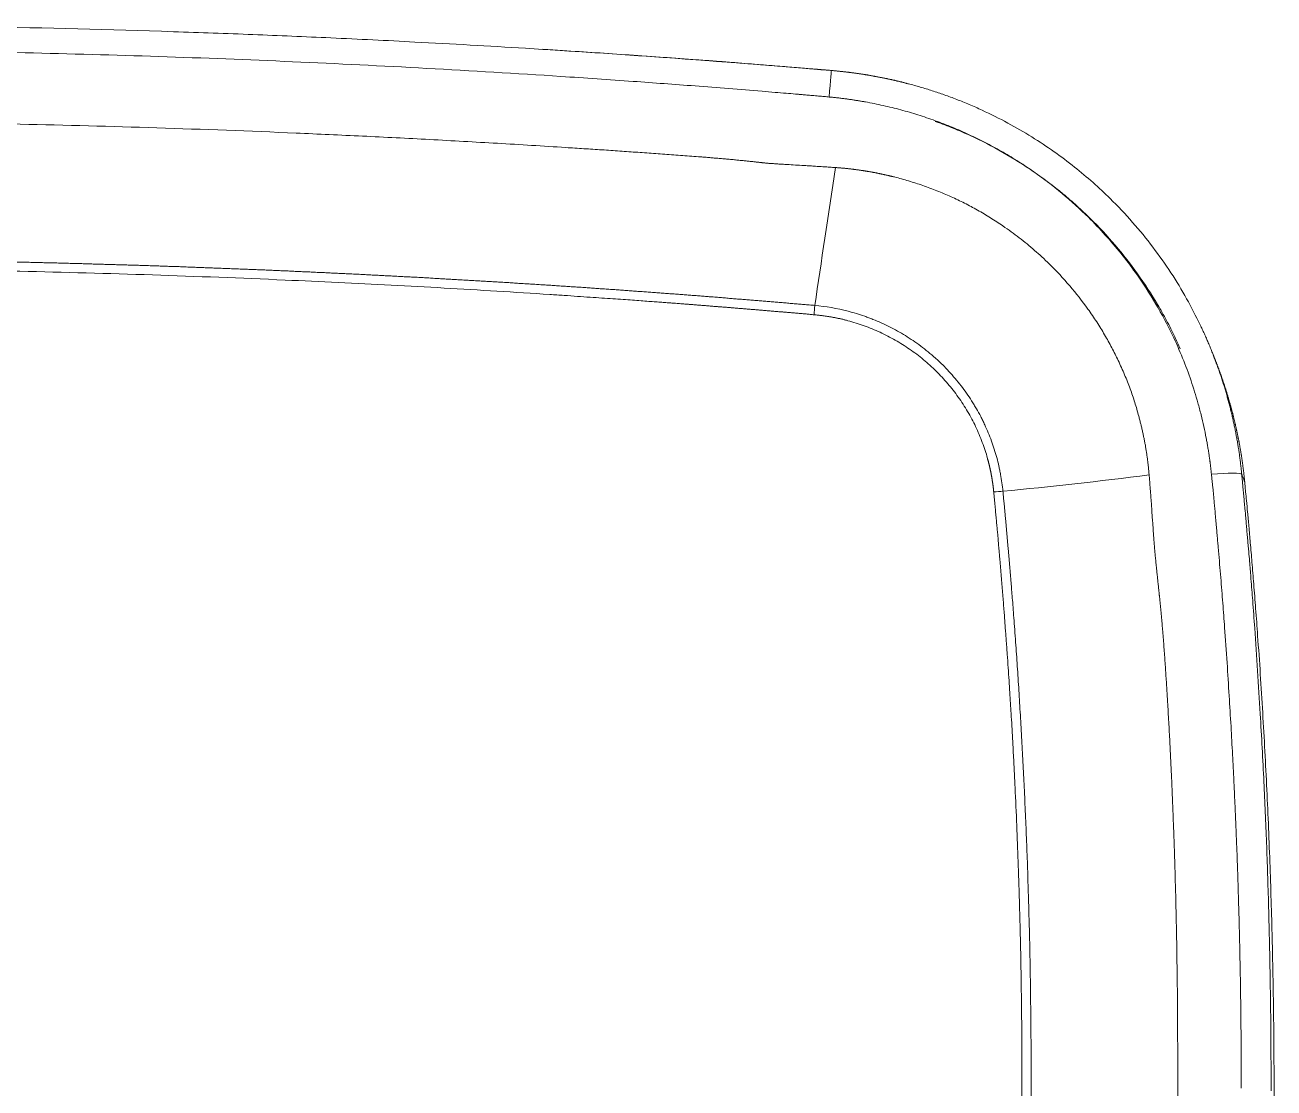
# Model space of a CAD drawing. Header units: millimetres. Extents: x 2433 to 4809, y -10272 to -6912.
# Drawn here: x 3208.8 to 3319.8, y -7604.8 to -7510.3 of the extents above; entities that cross this region are included whole.
import ezdxf

# ---------------------------------------------------------------- set-up
doc = ezdxf.new("R2010")
doc.units = ezdxf.units.MM

msp = doc.modelspace()

# ---------------------------------------------------------------- linework, layer by layer
at = {"linetype": 'Continuous', "lineweight": 13}
for centre, major_axis, ratio, start_param, end_param in [((3280.23, -7517.32), (-0.25, -2.99), 0.001739, 3.054641, 4.502718), ((3282.37, -7513.64), (-7.45, -49.44), 0.002534, 4.902637, 5.164604), ((3278.8, -7536.52), (-0.25, -2.99), 0.034094, 1.732561, 2.021819), ((3313.21, -7544.85), (-49.55, -6.72), 0.096166, 1.196886, 1.46666), ((3313.95, -7550.53), (-2.99, -0.29), 0.091734, 3.168144, 4.605099), ((3294.67, -7552.15), (-2.99, -0.28), 0.111917, 4.342727, 4.624111)]:
    msp.add_ellipse(centre, major_axis=major_axis, ratio=ratio, start_param=start_param, end_param=end_param, dxfattribs=at)
at = {"linetype": 'Continuous', "lineweight": 18}
msp.add_ellipse((3280.23, -7517.32), major_axis=(-0.25, -2.99), ratio=0.001739, start_param=3.054641, end_param=4.502718, dxfattribs=at)
for points, knots in [([(3280.48, -7514.35), (3275.54, -7513.93), (3266.48, -7513.22), (3254.14, -7512.4), (3244.26, -7511.84), (3236.19, -7511.44), (3229.05, -7511.14), (3218.72, -7510.76), (3207.12, -7510.46), (3197.87, -7510.33), (3194.29, -7510.29)], [0, 0, 0, 0, 0.172427, 0.315696, 0.429914, 0.516389, 0.596625, 0.678363, 0.875613, 1, 1, 1, 1]), ([(3254.85, -7512.45), (3255.43, -7512.49), (3257, -7512.59), (3259.56, -7512.76), (3262.53, -7512.96), (3265.53, -7513.17), (3268, -7513.35), (3269.92, -7513.49), (3271.25, -7513.59), (3272.48, -7513.69), (3273.63, -7513.78), (3274.69, -7513.86), (3275.66, -7513.94), (3276.55, -7514.01), (3277.34, -7514.08), (3278.05, -7514.14), (3278.67, -7514.19), (3279.2, -7514.23), (3279.65, -7514.27), (3280, -7514.3), (3280.27, -7514.32), (3280.42, -7514.34), (3280.48, -7514.34)], [0, 0, 0, 0, 0.06812, 0.183138, 0.299104, 0.416018, 0.533881, 0.588993, 0.640671, 0.688916, 0.733726, 0.775102, 0.813045, 0.847553, 0.878628, 0.906269, 0.930475, 0.951248, 0.968587, 0.982492, 0.992963, 1, 1, 1, 1]), ([(3280.48, -7514.34), (3280.52, -7514.34), (3280.58, -7514.35), (3280.69, -7514.36), (3280.79, -7514.37), (3280.89, -7514.38), (3280.99, -7514.39), (3281.1, -7514.4), (3281.2, -7514.41), (3281.3, -7514.42), (3281.4, -7514.43), (3281.51, -7514.44), (3281.61, -7514.45), (3281.71, -7514.46), (3281.81, -7514.48), (3281.92, -7514.49), (3282.02, -7514.5), (3282.12, -7514.51), (3282.23, -7514.53), (3282.33, -7514.54), (3282.43, -7514.55), (3282.54, -7514.57), (3282.64, -7514.58), (3282.74, -7514.6), (3282.85, -7514.61), (3282.95, -7514.63), (3283.05, -7514.64), (3283.16, -7514.66), (3283.26, -7514.67), (3283.36, -7514.69), (3283.47, -7514.71), (3283.57, -7514.72), (3283.67, -7514.74), (3283.78, -7514.76), (3283.88, -7514.78), (3283.99, -7514.79), (3284.09, -7514.81), (3284.19, -7514.83), (3284.3, -7514.85), (3284.4, -7514.87), (3284.51, -7514.89), (3284.61, -7514.91), (3284.71, -7514.93), (3284.82, -7514.95), (3284.92, -7514.97), (3285.03, -7514.99), (3285.13, -7515.01), (3285.24, -7515.03), (3285.34, -7515.05), (3285.44, -7515.08), (3285.55, -7515.1), (3285.65, -7515.12), (3285.76, -7515.14), (3285.86, -7515.17), (3285.97, -7515.19), (3286.07, -7515.21), (3286.17, -7515.24), (3286.28, -7515.26), (3286.38, -7515.29), (3286.49, -7515.31), (3286.59, -7515.34), (3286.7, -7515.36), (3286.8, -7515.39), (3286.91, -7515.41), (3287.01, -7515.44), (3287.11, -7515.47), (3287.22, -7515.5), (3287.64, -7515.6), (3288.38, -7515.81), (3289.44, -7516.14), (3290.52, -7516.5), (3291.62, -7516.91), (3292.74, -7517.36), (3294.27, -7518.04), (3296.14, -7518.97), (3298.27, -7520.21), (3300.25, -7521.52), (3302.06, -7522.88), (3303.72, -7524.27), (3305.46, -7525.9), (3307.25, -7527.8), (3309.06, -7530.01), (3310.66, -7532.28), (3312.05, -7534.59), (3312.9, -7536.23), (3313.34, -7537.15), (3313.43, -7537.34), (3313.52, -7537.54), (3313.61, -7537.74), (3313.7, -7537.94), (3313.79, -7538.14), (3313.87, -7538.33), (3313.96, -7538.53), (3314.04, -7538.73), (3314.13, -7538.93), (3314.21, -7539.13), (3314.29, -7539.33), (3314.37, -7539.53), (3314.45, -7539.73), (3314.52, -7539.93), (3314.6, -7540.14), (3314.67, -7540.34), (3314.75, -7540.54), (3314.82, -7540.74), (3314.89, -7540.94), (3314.96, -7541.14), (3315.03, -7541.34), (3315.1, -7541.55), (3315.16, -7541.75), (3315.23, -7541.95), (3315.29, -7542.15), (3315.36, -7542.36), (3315.42, -7542.56), (3315.48, -7542.76), (3315.54, -7542.96), (3315.6, -7543.17), (3315.65, -7543.37), (3315.71, -7543.57), (3315.76, -7543.78), (3315.82, -7543.98), (3315.87, -7544.18), (3315.92, -7544.38), (3315.97, -7544.59), (3316.02, -7544.79), (3316.07, -7544.99), (3316.12, -7545.2), (3316.16, -7545.4), (3316.21, -7545.6), (3316.25, -7545.81), (3316.29, -7546.01), (3316.34, -7546.21), (3316.38, -7546.41), (3316.41, -7546.62), (3316.45, -7546.82), (3316.49, -7547.02), (3316.53, -7547.22), (3316.56, -7547.42), (3316.59, -7547.63), (3316.63, -7547.83), (3316.66, -7548.03), (3316.69, -7548.23), (3316.72, -7548.43), (3316.75, -7548.63), (3316.77, -7548.83), (3316.8, -7549.03), (3316.82, -7549.23), (3316.85, -7549.44), (3316.87, -7549.64), (3316.89, -7549.84), (3316.91, -7550.03), (3316.93, -7550.17), (3316.93, -7550.23)], [0, 0, 0, 0, 0.001842, 0.003685, 0.00553, 0.007377, 0.009225, 0.011075, 0.012927, 0.01478, 0.016635, 0.018492, 0.02035, 0.02221, 0.024072, 0.025935, 0.0278, 0.029667, 0.031535, 0.033404, 0.035276, 0.037149, 0.039023, 0.040899, 0.042777, 0.044656, 0.046537, 0.04842, 0.050304, 0.052189, 0.054077, 0.055965, 0.057856, 0.059748, 0.061641, 0.063536, 0.065432, 0.067331, 0.06923, 0.071131, 0.073034, 0.074938, 0.076844, 0.078751, 0.080659, 0.082569, 0.084481, 0.086394, 0.088309, 0.090225, 0.092142, 0.094062, 0.095982, 0.097904, 0.099827, 0.101752, 0.103678, 0.105606, 0.107535, 0.109466, 0.111398, 0.113331, 0.115266, 0.117202, 0.11914, 0.121079, 0.123019, 0.124961, 0.144416, 0.164424, 0.184987, 0.206106, 0.227782, 0.250013, 0.296018, 0.340436, 0.383139, 0.42402, 0.462991, 0.499982, 0.552602, 0.604014, 0.654102, 0.702765, 0.749926, 0.753856, 0.757783, 0.761707, 0.765627, 0.769544, 0.773457, 0.777367, 0.781273, 0.785176, 0.789074, 0.792969, 0.79686, 0.800747, 0.804631, 0.80851, 0.812385, 0.816256, 0.820123, 0.823986, 0.827845, 0.831699, 0.835549, 0.839395, 0.843236, 0.847072, 0.850905, 0.854732, 0.858555, 0.862374, 0.866187, 0.869996, 0.8738, 0.8776, 0.881394, 0.885184, 0.888968, 0.892748, 0.896522, 0.900292, 0.904056, 0.907815, 0.911569, 0.915317, 0.919061, 0.922799, 0.926531, 0.930259, 0.93398, 0.937697, 0.941408, 0.945113, 0.948812, 0.952506, 0.956195, 0.959877, 0.963554, 0.967225, 0.970891, 0.97455, 0.978204, 0.981851, 0.985493, 0.989129, 0.992759, 0.996382, 1, 1, 1, 1]), ([(3289.69, -7518.86), (3289.72, -7518.87), (3289.75, -7518.88), (3290.3, -7519.08), (3290.8, -7519.27), (3291.81, -7519.68), (3292.32, -7519.9), (3294.8, -7521.04), (3296.68, -7522.12), (3299.35, -7523.96), (3300.21, -7524.61), (3301.47, -7525.64), (3301.88, -7526), (3302.69, -7526.73), (3303.09, -7527.11), (3305.03, -7529.02), (3306.43, -7530.67), (3308.31, -7533.3), (3308.9, -7534.21), (3309.73, -7535.61), (3310, -7536.08), (3310.51, -7537.04), (3310.75, -7537.53), (3311.15, -7538.37), (3311.31, -7538.72), (3311.47, -7539.07)], [0, 0, 0, 0, 0.003118, 0.003118, 0.056419, 0.056419, 0.109719, 0.109719, 0.322922, 0.322922, 0.429523, 0.429523, 0.482824, 0.482824, 0.536125, 0.536125, 0.749327, 0.749327, 0.855928, 0.855928, 0.909229, 0.909229, 0.96253, 0.96253, 1, 1, 1, 1]), ([(3317.2, -7550.91), (3317.19, -7550.87), (3317.19, -7550.8), (3317.18, -7550.7), (3317.17, -7550.6), (3317.15, -7550.49), (3317.14, -7550.39), (3317.13, -7550.29), (3317.12, -7550.18), (3317.11, -7550.08), (3317.1, -7549.98), (3317.08, -7549.88), (3317.07, -7549.77), (3317.06, -7549.67), (3317.04, -7549.57), (3317.03, -7549.46), (3317.02, -7549.36), (3317, -7549.26), (3316.99, -7549.15), (3316.97, -7549.05), (3316.96, -7548.95), (3316.94, -7548.84), (3316.93, -7548.74), (3316.91, -7548.64), (3316.9, -7548.54), (3316.88, -7548.43), (3316.86, -7548.33), (3316.85, -7548.23), (3316.83, -7548.12), (3316.81, -7548.02), (3316.79, -7547.92), (3316.77, -7547.81), (3316.76, -7547.71), (3316.74, -7547.61), (3316.72, -7547.51), (3316.7, -7547.4), (3316.68, -7547.3), (3316.66, -7547.2), (3316.64, -7547.09), (3316.62, -7546.99), (3316.6, -7546.89), (3316.58, -7546.79), (3316.56, -7546.68), (3316.54, -7546.58), (3316.52, -7546.48), (3316.49, -7546.38), (3316.47, -7546.27), (3316.45, -7546.17), (3316.43, -7546.07), (3316.4, -7545.97), (3316.38, -7545.86), (3316.36, -7545.76), (3316.33, -7545.66), (3316.31, -7545.56), (3316.28, -7545.45), (3316.26, -7545.35), (3316.23, -7545.25), (3316.21, -7545.15), (3316.18, -7545.05), (3316.16, -7544.94), (3316.13, -7544.84), (3316.11, -7544.74), (3316.08, -7544.64), (3316.05, -7544.54), (3316.02, -7544.44), (3316, -7544.33), (3315.97, -7544.23), (3315.94, -7544.13), (3315.91, -7544.03), (3315.89, -7543.93), (3315.86, -7543.83), (3315.83, -7543.73), (3315.8, -7543.62), (3315.77, -7543.52), (3315.74, -7543.42), (3315.71, -7543.32), (3315.68, -7543.22), (3315.65, -7543.12), (3315.62, -7543.02), (3315.59, -7542.92), (3315.55, -7542.82), (3315.52, -7542.72), (3315.49, -7542.62), (3315.46, -7542.52), (3315.43, -7542.42), (3315.39, -7542.32), (3315.36, -7542.22), (3315.33, -7542.12), (3315.29, -7542.02), (3315.26, -7541.92), (3315.22, -7541.82), (3315.19, -7541.72), (3315.16, -7541.62), (3315.12, -7541.52), (3315.09, -7541.42), (3315.05, -7541.32), (3315.01, -7541.22), (3314.98, -7541.12), (3314.94, -7541.02), (3314.91, -7540.92), (3314.87, -7540.82), (3314.83, -7540.72), (3314.79, -7540.63), (3314.76, -7540.53), (3314.72, -7540.43), (3314.68, -7540.33), (3314.66, -7540.27), (3314.64, -7540.24)], [0, 0, 0, 0, 0.009406, 0.018816, 0.02823, 0.037647, 0.047067, 0.056491, 0.065919, 0.075349, 0.084783, 0.09422, 0.103661, 0.113104, 0.122551, 0.132001, 0.141454, 0.15091, 0.160369, 0.169831, 0.179296, 0.188764, 0.198235, 0.207709, 0.217186, 0.226665, 0.236147, 0.245632, 0.255119, 0.264609, 0.274102, 0.283597, 0.293095, 0.302596, 0.312098, 0.321604, 0.331111, 0.340621, 0.350133, 0.359648, 0.369165, 0.378684, 0.388205, 0.397728, 0.407253, 0.416781, 0.42631, 0.435841, 0.445375, 0.45491, 0.464447, 0.473986, 0.483527, 0.493069, 0.502614, 0.512159, 0.521707, 0.531256, 0.540807, 0.550359, 0.559913, 0.569468, 0.579025, 0.588583, 0.598142, 0.607703, 0.617265, 0.626828, 0.636392, 0.645958, 0.655524, 0.665092, 0.674661, 0.684231, 0.693801, 0.703373, 0.712945, 0.722519, 0.732093, 0.741668, 0.751244, 0.76082, 0.770397, 0.779975, 0.789553, 0.799132, 0.808711, 0.818291, 0.827871, 0.837452, 0.847033, 0.856614, 0.866196, 0.875777, 0.885359, 0.894942, 0.904524, 0.914106, 0.923689, 0.933271, 0.942853, 0.952436, 0.962018, 0.9716, 0.981182, 0.990763, 1, 1, 1, 1]), ([(3319.8, -7605.68), (3319.8, -7605.56), (3319.8, -7605.32), (3319.8, -7604.96), (3319.8, -7604.59), (3319.8, -7604.22), (3319.8, -7603.84), (3319.8, -7603.45), (3319.8, -7603.06), (3319.8, -7602.66), (3319.79, -7602.26), (3319.79, -7601.85), (3319.79, -7601.44), (3319.79, -7601.02), (3319.78, -7600.59), (3319.78, -7600.16), (3319.78, -7599.72), (3319.77, -7599.28), (3319.77, -7598.83), (3319.76, -7598.38), (3319.76, -7597.92), (3319.75, -7597.45), (3319.74, -7596.98), (3319.74, -7596.51), (3319.73, -7596.03), (3319.72, -7595.54), (3319.71, -7595.04), (3319.7, -7594.55), (3319.69, -7594.04), (3319.68, -7593.53), (3319.67, -7593.02), (3319.66, -7592.49), (3319.63, -7591), (3319.56, -7588.54), (3319.45, -7585.12), (3319.32, -7581.69), (3319.17, -7578.26), (3318.99, -7574.84), (3318.8, -7571.42), (3318.59, -7567.99), (3318.37, -7564.91), (3318.18, -7562.24), (3318, -7560.06), (3317.85, -7558.11), (3317.7, -7556.4), (3317.57, -7554.91), (3317.46, -7553.66), (3317.36, -7552.65), (3317.29, -7551.86), (3317.23, -7551.31), (3317.21, -7551.01), (3317.2, -7550.91)], [0, 0, 0, 0, 0.006523, 0.01315, 0.019879, 0.02671, 0.033645, 0.040682, 0.047822, 0.055065, 0.06241, 0.069859, 0.07741, 0.085063, 0.09282, 0.100679, 0.108641, 0.116706, 0.124874, 0.133144, 0.141518, 0.149993, 0.158572, 0.167254, 0.176038, 0.184925, 0.193915, 0.203007, 0.212202, 0.221501, 0.230901, 0.240405, 0.250011, 0.312506, 0.375001, 0.437497, 0.499992, 0.562492, 0.624993, 0.687494, 0.749995, 0.794089, 0.833939, 0.869547, 0.900912, 0.928034, 0.950913, 0.96955, 0.983943, 0.994093, 1, 1, 1, 1])]:
    msp.add_open_spline(points, degree=3, knots=knots, dxfattribs=at)
at = {"linetype": 'Continuous', "lineweight": 13}
for points, knots in [([(3280.28, -7516.7), (3280.21, -7516.69), (3280.06, -7516.68), (3279.84, -7516.65), (3279.6, -7516.63), (3279.34, -7516.61), (3279.07, -7516.59), (3278.8, -7516.56), (3278.54, -7516.54), (3278.29, -7516.52), (3278.07, -7516.5), (3277.85, -7516.48), (3277.6, -7516.46), (3277.13, -7516.42), (3276.41, -7516.36), (3275.42, -7516.28), (3273.72, -7516.14), (3271.35, -7515.94), (3267.53, -7515.65), (3262.56, -7515.28), (3250.65, -7514.46), (3232.65, -7513.48), (3211.92, -7512.78), (3199.14, -7512.58), (3194.29, -7512.53)], [0, 0, 0, 0, 0.002435, 0.005053, 0.007856, 0.010842, 0.014013, 0.017368, 0.020263, 0.023156, 0.02605, 0.027924, 0.030818, 0.03473, 0.044437, 0.056009, 0.069446, 0.103941, 0.138855, 0.202862, 0.277591, 0.554785, 0.830761, 1, 1, 1, 1]), ([(3314.24, -7550.23), (3314.24, -7550.19), (3314.23, -7550.13), (3314.22, -7550.03), (3314.21, -7549.93), (3314.2, -7549.83), (3314.19, -7549.73), (3314.18, -7549.62), (3314.16, -7549.51), (3314.15, -7549.41), (3314.14, -7549.3), (3314.12, -7549.19), (3314.11, -7549.08), (3314.09, -7548.96), (3314.08, -7548.85), (3314.06, -7548.73), (3314.03, -7548.52), (3313.98, -7548.21), (3313.92, -7547.81), (3313.85, -7547.41), (3313.74, -7546.8), (3313.57, -7545.98), (3313.32, -7544.93), (3312.96, -7543.57), (3312.44, -7541.88), (3311.69, -7539.87), (3310.68, -7537.58), (3309.31, -7535.01), (3307.75, -7532.61), (3306.22, -7530.58), (3304.82, -7528.94), (3303.1, -7527.14), (3300.96, -7525.2), (3298.8, -7523.55), (3296.97, -7522.34), (3295.57, -7521.5), (3294.16, -7520.74), (3292.71, -7520.03), (3291.23, -7519.38), (3289.71, -7518.79), (3288.18, -7518.28), (3286.9, -7517.9), (3285.87, -7517.63), (3285.08, -7517.45), (3284.29, -7517.28), (3283.71, -7517.17), (3283.35, -7517.11), (3283.2, -7517.08), (3283.05, -7517.06), (3282.9, -7517.03), (3282.74, -7517.01), (3282.58, -7516.98), (3282.42, -7516.96), (3282.26, -7516.93), (3282.09, -7516.91), (3281.92, -7516.88), (3281.75, -7516.86), (3281.58, -7516.84), (3281.4, -7516.82), (3281.22, -7516.79), (3281.03, -7516.77), (3280.85, -7516.75), (3280.66, -7516.73), (3280.47, -7516.71), (3280.34, -7516.7), (3280.28, -7516.7)], [0, 0, 0, 0, 0.001887, 0.003804, 0.005753, 0.007732, 0.009741, 0.011782, 0.013853, 0.015955, 0.018087, 0.020251, 0.022445, 0.02467, 0.026925, 0.029212, 0.031529, 0.039432, 0.047304, 0.055144, 0.062953, 0.083256, 0.104058, 0.125359, 0.165052, 0.206621, 0.250069, 0.310295, 0.375242, 0.416246, 0.457835, 0.500017, 0.560904, 0.625117, 0.656912, 0.688318, 0.71934, 0.749982, 0.781725, 0.813145, 0.844245, 0.875033, 0.890461, 0.905981, 0.921594, 0.937298, 0.940139, 0.94303, 0.945973, 0.948967, 0.952011, 0.955107, 0.958254, 0.961452, 0.964701, 0.968001, 0.971352, 0.974754, 0.978207, 0.981711, 0.985267, 0.988873, 0.992531, 0.99624, 1, 1, 1, 1]), ([(3194.29, -7518.89), (3195.04, -7518.9), (3199.75, -7518.95), (3208.5, -7519.09), (3220.63, -7519.42), (3230.76, -7519.8), (3238.85, -7520.17), (3244.81, -7520.47), (3250.83, -7520.81), (3255.13, -7521.07), (3257.69, -7521.24), (3258.49, -7521.29), (3259.29, -7521.34), (3260.09, -7521.39), (3260.88, -7521.45), (3261.68, -7521.5), (3262.48, -7521.56), (3263.28, -7521.61), (3264.08, -7521.67), (3264.88, -7521.73), (3265.67, -7521.78), (3266.47, -7521.84), (3267.27, -7521.9), (3268.07, -7521.96), (3268.67, -7522), (3269.06, -7522.03), (3269.26, -7522.05), (3269.46, -7522.06), (3269.67, -7522.08), (3269.87, -7522.1), (3270.08, -7522.12), (3270.29, -7522.13), (3270.51, -7522.15), (3270.73, -7522.17), (3270.95, -7522.19), (3271.17, -7522.21), (3271.4, -7522.23), (3271.63, -7522.25), (3271.92, -7522.28), (3272.26, -7522.32), (3272.64, -7522.35), (3273, -7522.39), (3273.29, -7522.42), (3273.5, -7522.44), (3273.65, -7522.46), (3273.8, -7522.48), (3273.95, -7522.49), (3274.08, -7522.51), (3274.2, -7522.52), (3274.29, -7522.53), (3274.39, -7522.54), (3274.48, -7522.55), (3274.58, -7522.56), (3274.67, -7522.57), (3274.76, -7522.58), (3274.87, -7522.59), (3275.01, -7522.6), (3275.17, -7522.61), (3275.34, -7522.62), (3275.52, -7522.63), (3275.72, -7522.65), (3275.92, -7522.66), (3276.13, -7522.67), (3276.52, -7522.69), (3277.09, -7522.73), (3277.76, -7522.77), (3278.33, -7522.8), (3278.83, -7522.83), (3279.33, -7522.87), (3279.83, -7522.9), (3280.33, -7522.93), (3280.67, -7522.96), (3280.84, -7522.97)], [0, 0, 0, 0, 0.025998, 0.162996, 0.302992, 0.446001, 0.514131, 0.582995, 0.652596, 0.722935, 0.732167, 0.741399, 0.75063, 0.759863, 0.769095, 0.778328, 0.787561, 0.796794, 0.806028, 0.815262, 0.824496, 0.833731, 0.842965, 0.8522, 0.861436, 0.863695, 0.865988, 0.868313, 0.870672, 0.873064, 0.875489, 0.877947, 0.880438, 0.882963, 0.88552, 0.88811, 0.890734, 0.89339, 0.89608, 0.900754, 0.905201, 0.909421, 0.913414, 0.915152, 0.916888, 0.918622, 0.920355, 0.922086, 0.92322, 0.924339, 0.925444, 0.926534, 0.92761, 0.928672, 0.92972, 0.930753, 0.932541, 0.934437, 0.93644, 0.93855, 0.940768, 0.943093, 0.945525, 0.948064, 0.956674, 0.965374, 0.971059, 0.976779, 0.982533, 0.988321, 0.994143, 1, 1, 1, 1]), ([(3280.84, -7522.97), (3280.87, -7522.97), (3280.92, -7522.97), (3281.01, -7522.98), (3281.1, -7522.99), (3281.19, -7522.99), (3281.28, -7523), (3281.37, -7523.01), (3281.45, -7523.02), (3281.54, -7523.03), (3281.63, -7523.03), (3281.72, -7523.04), (3281.81, -7523.05), (3281.9, -7523.06), (3281.99, -7523.07), (3282.08, -7523.08), (3282.17, -7523.09), (3282.26, -7523.1), (3282.35, -7523.11), (3282.44, -7523.12), (3282.53, -7523.13), (3282.62, -7523.14), (3282.7, -7523.16), (3282.79, -7523.17), (3282.89, -7523.18), (3282.98, -7523.19), (3283.07, -7523.21), (3283.16, -7523.22), (3283.25, -7523.23), (3283.34, -7523.25), (3283.43, -7523.26), (3283.52, -7523.28), (3283.61, -7523.29), (3283.7, -7523.31), (3283.79, -7523.32), (3283.88, -7523.34), (3283.97, -7523.35), (3284.06, -7523.37), (3284.15, -7523.39), (3284.25, -7523.4), (3284.34, -7523.42), (3284.43, -7523.44), (3284.52, -7523.46), (3284.61, -7523.47), (3284.7, -7523.49), (3284.79, -7523.51), (3284.89, -7523.53), (3284.98, -7523.55), (3285.07, -7523.57), (3285.16, -7523.59), (3285.25, -7523.61), (3285.35, -7523.63), (3285.44, -7523.65), (3285.53, -7523.67), (3285.62, -7523.69), (3285.71, -7523.72), (3285.81, -7523.74), (3285.9, -7523.76), (3285.99, -7523.78), (3286.48, -7523.9), (3287.35, -7524.15), (3288.61, -7524.55), (3289.87, -7525.02), (3291.1, -7525.55), (3292.3, -7526.12), (3293.47, -7526.74), (3294.61, -7527.42), (3295.85, -7528.23), (3297.17, -7529.19), (3298.54, -7530.31), (3300.06, -7531.72), (3301.67, -7533.44), (3303.04, -7535.2), (3304.05, -7536.67), (3304.75, -7537.82), (3305.39, -7538.96), (3305.98, -7540.15), (3306.53, -7541.36), (3307.02, -7542.61), (3307.44, -7543.83), (3307.69, -7544.71), (3307.83, -7545.23), (3307.88, -7545.41), (3307.92, -7545.58), (3307.97, -7545.76), (3308.01, -7545.93), (3308.05, -7546.11), (3308.09, -7546.28), (3308.13, -7546.45), (3308.17, -7546.62), (3308.2, -7546.8), (3308.24, -7546.97), (3308.27, -7547.14), (3308.3, -7547.31), (3308.34, -7547.48), (3308.37, -7547.65), (3308.39, -7547.82), (3308.42, -7547.99), (3308.45, -7548.16), (3308.48, -7548.32), (3308.5, -7548.49), (3308.52, -7548.66), (3308.55, -7548.82), (3308.57, -7548.99), (3308.59, -7549.15), (3308.61, -7549.32), (3308.63, -7549.48), (3308.65, -7549.64), (3308.66, -7549.8), (3308.68, -7549.97), (3308.69, -7550.13), (3308.7, -7550.23), (3308.71, -7550.29)], [0, 0, 0, 0, 0.002074, 0.004152, 0.006232, 0.008314, 0.0104, 0.012488, 0.014579, 0.016673, 0.01877, 0.02087, 0.022972, 0.025078, 0.027186, 0.029297, 0.031411, 0.033528, 0.035647, 0.03777, 0.039895, 0.042023, 0.044154, 0.046288, 0.048425, 0.050565, 0.052707, 0.054853, 0.057001, 0.059153, 0.061307, 0.063464, 0.065625, 0.067788, 0.069954, 0.072123, 0.074295, 0.07647, 0.078648, 0.080829, 0.083013, 0.085199, 0.087389, 0.089582, 0.091778, 0.093977, 0.096179, 0.098384, 0.100592, 0.102803, 0.105017, 0.107234, 0.109454, 0.111677, 0.113903, 0.116133, 0.118365, 0.120601, 0.122839, 0.125081, 0.155791, 0.186905, 0.21844, 0.250413, 0.281301, 0.312308, 0.343452, 0.374751, 0.416842, 0.45852, 0.499826, 0.563114, 0.624677, 0.657313, 0.689079, 0.719989, 0.750055, 0.782556, 0.814099, 0.844698, 0.874363, 0.878671, 0.882961, 0.887234, 0.89149, 0.895729, 0.899951, 0.904156, 0.908343, 0.912514, 0.916667, 0.920804, 0.924924, 0.929026, 0.933112, 0.937181, 0.941233, 0.945268, 0.949286, 0.953287, 0.957272, 0.96124, 0.965191, 0.969125, 0.973043, 0.976944, 0.980828, 0.984696, 0.988547, 0.992381, 0.996199, 1, 1, 1, 1]), ([(3194.29, -7531.14), (3194.44, -7531.15), (3194.76, -7531.15), (3195.26, -7531.15), (3195.78, -7531.16), (3196.29, -7531.17), (3196.81, -7531.17), (3197.33, -7531.18), (3197.85, -7531.18), (3198.36, -7531.19), (3198.88, -7531.2), (3199.4, -7531.21), (3199.92, -7531.21), (3200.43, -7531.22), (3200.95, -7531.23), (3201.47, -7531.24), (3201.99, -7531.25), (3202.5, -7531.25), (3203.02, -7531.26), (3203.54, -7531.27), (3204.05, -7531.28), (3204.57, -7531.29), (3205.09, -7531.3), (3205.61, -7531.31), (3206.12, -7531.32), (3206.64, -7531.33), (3207.16, -7531.34), (3207.67, -7531.35), (3208.19, -7531.37), (3208.71, -7531.38), (3209.22, -7531.39), (3209.74, -7531.4), (3210.26, -7531.41), (3210.77, -7531.43), (3211.29, -7531.44), (3211.81, -7531.45), (3212.33, -7531.47), (3212.84, -7531.48), (3213.36, -7531.49), (3213.88, -7531.51), (3214.39, -7531.52), (3214.91, -7531.54), (3215.43, -7531.55), (3215.94, -7531.57), (3216.46, -7531.58), (3216.98, -7531.6), (3217.49, -7531.61), (3218.01, -7531.63), (3218.53, -7531.64), (3219.04, -7531.66), (3219.56, -7531.68), (3220.08, -7531.69), (3220.59, -7531.71), (3221.11, -7531.73), (3221.62, -7531.75), (3222.14, -7531.76), (3222.66, -7531.78), (3223.17, -7531.8), (3223.69, -7531.82), (3224.21, -7531.84), (3224.72, -7531.86), (3225.24, -7531.88), (3225.76, -7531.9), (3226.27, -7531.92), (3226.79, -7531.94), (3227.31, -7531.96), (3227.82, -7531.98), (3228.34, -7532), (3228.85, -7532.02), (3229.37, -7532.04), (3229.89, -7532.06), (3230.4, -7532.08), (3230.92, -7532.1), (3231.44, -7532.13), (3231.95, -7532.15), (3232.47, -7532.17), (3232.98, -7532.2), (3233.5, -7532.22), (3234.02, -7532.24), (3234.53, -7532.27), (3235.05, -7532.29), (3235.56, -7532.31), (3236.08, -7532.34), (3236.6, -7532.36), (3237.11, -7532.39), (3237.63, -7532.41), (3238.14, -7532.44), (3238.66, -7532.46), (3239.18, -7532.49), (3239.69, -7532.52), (3240.21, -7532.54), (3240.72, -7532.57), (3241.24, -7532.6), (3241.76, -7532.62), (3242.27, -7532.65), (3242.79, -7532.68), (3243.3, -7532.7), (3243.82, -7532.73), (3244.34, -7532.76), (3244.85, -7532.79), (3245.37, -7532.82), (3245.88, -7532.85), (3246.4, -7532.88), (3246.92, -7532.91), (3247.43, -7532.94), (3247.95, -7532.97), (3248.46, -7533), (3248.98, -7533.03), (3249.49, -7533.06), (3250.01, -7533.09), (3250.53, -7533.12), (3251.04, -7533.15), (3251.56, -7533.18), (3252.07, -7533.21), (3252.59, -7533.25), (3253.1, -7533.28), (3253.62, -7533.31), (3254.14, -7533.34), (3254.65, -7533.38), (3255.17, -7533.41), (3255.68, -7533.44), (3256.2, -7533.48), (3256.72, -7533.51), (3257.23, -7533.55), (3257.75, -7533.58), (3258.26, -7533.61), (3258.78, -7533.65), (3259.29, -7533.69), (3259.81, -7533.72), (3260.33, -7533.76), (3260.84, -7533.79), (3261.36, -7533.83), (3261.87, -7533.86), (3262.39, -7533.9), (3262.9, -7533.94), (3263.42, -7533.98), (3263.94, -7534.01), (3264.45, -7534.05), (3264.97, -7534.09), (3265.48, -7534.13), (3266, -7534.17), (3266.51, -7534.2), (3267.02, -7534.24), (3267.51, -7534.28), (3267.99, -7534.32), (3268.46, -7534.35), (3268.93, -7534.39), (3269.4, -7534.43), (3269.87, -7534.46), (3270.35, -7534.5), (3270.82, -7534.54), (3271.3, -7534.58), (3271.78, -7534.62), (3272.25, -7534.66), (3272.73, -7534.69), (3273.21, -7534.73), (3273.69, -7534.77), (3274.17, -7534.81), (3274.65, -7534.85), (3275.13, -7534.89), (3275.61, -7534.93), (3276.09, -7534.97), (3276.58, -7535.01), (3277.06, -7535.06), (3277.55, -7535.1), (3278.03, -7535.14), (3278.52, -7535.18), (3278.84, -7535.21), (3279, -7535.22)], [0, 0, 0, 0, 0.005371, 0.011471, 0.017572, 0.023672, 0.029772, 0.035872, 0.041971, 0.04807, 0.054169, 0.060268, 0.066366, 0.072464, 0.078562, 0.08466, 0.090757, 0.096855, 0.102952, 0.109048, 0.115145, 0.121241, 0.127338, 0.133434, 0.139529, 0.145625, 0.15172, 0.157816, 0.163911, 0.170006, 0.1761, 0.182195, 0.188289, 0.194383, 0.200477, 0.206571, 0.212665, 0.218758, 0.224852, 0.230945, 0.237038, 0.243131, 0.249224, 0.255317, 0.261409, 0.267502, 0.273594, 0.279686, 0.285778, 0.29187, 0.297962, 0.304054, 0.310145, 0.316237, 0.322328, 0.32842, 0.334511, 0.340602, 0.346693, 0.352784, 0.358875, 0.364966, 0.371056, 0.377147, 0.383238, 0.389328, 0.395419, 0.401509, 0.407599, 0.41369, 0.41978, 0.42587, 0.43196, 0.438051, 0.444141, 0.450231, 0.456321, 0.462411, 0.468501, 0.474591, 0.480681, 0.486771, 0.492861, 0.49895, 0.50504, 0.51113, 0.51722, 0.52331, 0.5294, 0.53549, 0.54158, 0.54767, 0.553759, 0.559849, 0.56594, 0.57203, 0.57812, 0.58421, 0.5903, 0.59639, 0.602481, 0.608571, 0.614662, 0.620752, 0.626843, 0.632933, 0.639024, 0.645115, 0.651206, 0.657297, 0.663388, 0.669479, 0.675571, 0.681662, 0.687754, 0.693846, 0.699937, 0.706029, 0.712122, 0.718214, 0.724306, 0.730399, 0.736491, 0.742584, 0.748677, 0.754771, 0.760864, 0.766958, 0.773051, 0.779145, 0.785239, 0.791334, 0.797428, 0.803523, 0.809617, 0.81571, 0.821802, 0.827893, 0.833983, 0.840075, 0.846177, 0.852291, 0.858322, 0.864133, 0.869754, 0.875296, 0.880855, 0.886429, 0.892017, 0.897619, 0.903234, 0.908863, 0.914503, 0.920157, 0.925815, 0.931476, 0.93714, 0.942811, 0.948492, 0.954182, 0.959882, 0.965589, 0.971306, 0.97703, 0.982761, 0.988501, 0.994247, 1, 1, 1, 1]), ([(3278.94, -7536.05), (3278.82, -7536.04), (3278.59, -7536.02), (3278.24, -7535.98), (3277.89, -7535.95), (3277.54, -7535.92), (3277.19, -7535.89), (3276.84, -7535.86), (3276.5, -7535.83), (3276.15, -7535.8), (3275.81, -7535.78), (3275.46, -7535.75), (3275.12, -7535.72), (3274.78, -7535.69), (3274.44, -7535.66), (3274.1, -7535.63), (3273.76, -7535.6), (3273.42, -7535.58), (3273.09, -7535.55), (3272.75, -7535.52), (3272.42, -7535.49), (3272.09, -7535.47), (3271.75, -7535.44), (3271.42, -7535.41), (3271.09, -7535.38), (3270.76, -7535.36), (3270.43, -7535.33), (3270.11, -7535.31), (3269.78, -7535.28), (3269.46, -7535.25), (3269.13, -7535.23), (3268.81, -7535.2), (3268.49, -7535.18), (3268.17, -7535.15), (3267.85, -7535.13), (3267.53, -7535.1), (3267.27, -7535.08), (3267.07, -7535.07), (3266.88, -7535.05), (3266.62, -7535.03), (3266.28, -7535.01), (3265.88, -7534.98), (3265.4, -7534.94), (3264.85, -7534.9), (3264.24, -7534.86), (3263.54, -7534.81), (3262.78, -7534.75), (3261.95, -7534.69), (3261.04, -7534.63), (3260.07, -7534.56), (3259.02, -7534.49), (3257.9, -7534.41), (3256.71, -7534.33), (3254.32, -7534.17), (3250.77, -7533.95), (3246.07, -7533.67), (3241.37, -7533.41), (3236.66, -7533.18), (3229.59, -7532.85), (3220.17, -7532.49), (3208.39, -7532.16), (3199.77, -7532.01), (3195.07, -7531.96), (3194.29, -7531.95)], [0, 0, 0, 0, 0.004173, 0.008334, 0.012483, 0.01662, 0.020745, 0.024858, 0.02896, 0.033049, 0.037127, 0.041192, 0.045246, 0.049288, 0.053317, 0.057334, 0.06134, 0.065333, 0.069314, 0.073283, 0.077241, 0.081185, 0.085118, 0.089039, 0.092948, 0.096844, 0.100728, 0.104601, 0.108461, 0.112309, 0.116144, 0.119968, 0.12378, 0.127579, 0.131366, 0.13514, 0.138897, 0.140296, 0.142543, 0.145637, 0.149574, 0.154356, 0.159985, 0.166461, 0.173783, 0.181952, 0.190968, 0.200829, 0.211537, 0.223092, 0.235492, 0.248738, 0.26283, 0.277768, 0.333257, 0.388777, 0.444329, 0.499914, 0.555532, 0.694813, 0.833746, 0.972349, 1, 1, 1, 1]), ([(3279, -7535.22), (3279.98, -7535.31), (3280.97, -7535.48), (3282.45, -7535.87), (3282.94, -7536.01), (3283.56, -7536.23), (3283.68, -7536.27), (3283.93, -7536.37), (3284.05, -7536.41), (3284.42, -7536.56), (3284.67, -7536.66), (3285.16, -7536.88), (3285.4, -7537), (3285.88, -7537.24), (3286.59, -7537.61), (3287.28, -7538.04), (3288.19, -7538.66), (3288.64, -7538.99), (3289.29, -7539.52), (3289.5, -7539.71), (3289.82, -7539.99), (3289.98, -7540.14), (3290.16, -7540.31), (3290.25, -7540.4), (3290.29, -7540.44), (3290.31, -7540.45), (3290.32, -7540.46), (3290.33, -7540.47), (3290.33, -7540.48), (3290.34, -7540.48), (3290.34, -7540.48), (3290.74, -7540.88), (3291.12, -7541.29), (3291.83, -7542.14), (3292.17, -7542.57), (3292.64, -7543.24), (3292.87, -7543.58), (3293.08, -7543.93), (3293.22, -7544.16), (3293.29, -7544.28), (3293.49, -7544.63), (3293.62, -7544.87), (3293.81, -7545.22), (3293.87, -7545.34), (3293.99, -7545.58), (3294.04, -7545.7), (3294.32, -7546.3), (3294.52, -7546.78), (3294.88, -7547.76), (3295.03, -7548.25), (3295.24, -7548.99), (3295.33, -7549.37), (3295.41, -7549.74), (3295.46, -7549.99), (3295.49, -7550.12), (3295.6, -7550.74), (3295.67, -7551.24), (3295.72, -7551.74)], [0, 0, 0, 0, 0.125, 0.125, 0.1875, 0.1875, 0.203125, 0.203125, 0.21875, 0.21875, 0.25, 0.25, 0.28125, 0.28125, 0.3125, 0.375, 0.375, 0.4375, 0.4375, 0.46875, 0.46875, 0.484375, 0.492188, 0.496094, 0.498047, 0.498047, 0.499023, 0.499512, 0.499756, 0.499756, 0.5, 0.5, 0.5625, 0.5625, 0.625, 0.625, 0.65625, 0.671875, 0.671875, 0.6875, 0.6875, 0.71875, 0.71875, 0.734375, 0.734375, 0.75, 0.75, 0.8125, 0.8125, 0.875, 0.875, 0.90625, 0.921875, 0.921875, 0.9375, 0.9375, 1, 1, 1, 1]), ([(3294.9, -7551.8), (3294.9, -7551.77), (3294.89, -7551.73), (3294.89, -7551.67), (3294.88, -7551.6), (3294.87, -7551.54), (3294.87, -7551.47), (3294.86, -7551.41), (3294.85, -7551.35), (3294.84, -7551.28), (3294.84, -7551.22), (3294.83, -7551.15), (3294.82, -7551.09), (3294.81, -7551.02), (3294.8, -7550.96), (3294.79, -7550.89), (3294.78, -7550.83), (3294.77, -7550.76), (3294.76, -7550.7), (3294.75, -7550.63), (3294.74, -7550.57), (3294.73, -7550.51), (3294.72, -7550.44), (3294.7, -7550.38), (3294.69, -7550.31), (3294.68, -7550.25), (3294.67, -7550.18), (3294.66, -7550.12), (3294.64, -7550.05), (3294.63, -7549.99), (3294.62, -7549.92), (3294.6, -7549.86), (3294.59, -7549.79), (3294.57, -7549.73), (3294.56, -7549.66), (3294.54, -7549.59), (3294.53, -7549.53), (3294.51, -7549.46), (3294.5, -7549.4), (3294.48, -7549.33), (3294.47, -7549.27), (3294.45, -7549.2), (3294.43, -7549.14), (3294.42, -7549.07), (3294.4, -7549.01), (3294.38, -7548.94), (3294.36, -7548.88), (3294.29, -7548.59), (3294.14, -7548.1), (3293.89, -7547.39), (3293.61, -7546.68), (3293.3, -7545.99), (3292.95, -7545.31), (3292.59, -7544.65), (3292.18, -7544), (3291.61, -7543.16), (3290.83, -7542.16), (3289.8, -7541.05), (3288.67, -7540.02), (3287.65, -7539.25), (3286.8, -7538.69), (3286.15, -7538.3), (3285.48, -7537.94), (3284.8, -7537.6), (3284.1, -7537.3), (3283.39, -7537.02), (3282.67, -7536.78), (3282.14, -7536.63), (3281.81, -7536.54), (3281.68, -7536.51), (3281.55, -7536.47), (3281.42, -7536.44), (3281.29, -7536.41), (3281.16, -7536.38), (3281.03, -7536.36), (3280.9, -7536.33), (3280.77, -7536.3), (3280.64, -7536.28), (3280.51, -7536.26), (3280.38, -7536.23), (3280.25, -7536.21), (3280.12, -7536.19), (3279.98, -7536.17), (3279.85, -7536.15), (3279.72, -7536.13), (3279.59, -7536.12), (3279.46, -7536.1), (3279.33, -7536.09), (3279.2, -7536.07), (3279.07, -7536.06), (3278.98, -7536.05), (3278.94, -7536.05)], [0, 0, 0, 0, 0.002662, 0.005327, 0.007994, 0.010664, 0.013336, 0.016011, 0.018689, 0.021369, 0.024052, 0.026738, 0.029427, 0.032118, 0.034812, 0.037509, 0.040209, 0.042912, 0.045617, 0.048326, 0.051037, 0.053751, 0.056469, 0.059189, 0.061912, 0.064638, 0.067368, 0.0701, 0.072835, 0.075574, 0.078316, 0.08106, 0.083809, 0.08656, 0.089314, 0.092072, 0.094833, 0.097597, 0.100364, 0.103135, 0.105909, 0.108687, 0.111468, 0.114252, 0.11704, 0.119831, 0.122626, 0.125424, 0.155983, 0.186929, 0.218291, 0.250099, 0.280873, 0.31198, 0.343453, 0.375327, 0.437093, 0.500048, 0.562172, 0.62516, 0.656318, 0.687485, 0.718697, 0.749994, 0.78138, 0.812659, 0.843869, 0.875047, 0.880541, 0.886029, 0.89151, 0.896985, 0.902453, 0.907915, 0.913371, 0.918821, 0.924265, 0.929704, 0.935138, 0.940567, 0.945991, 0.95141, 0.956825, 0.962235, 0.967641, 0.973043, 0.978441, 0.983836, 0.989227, 0.994615, 1, 1, 1, 1]), ([(3308.71, -7550.29), (3308.71, -7550.37), (3308.73, -7550.52), (3308.75, -7550.76), (3308.76, -7550.99), (3308.78, -7551.22), (3308.8, -7551.45), (3308.82, -7551.68), (3308.84, -7551.9), (3308.85, -7552.13), (3308.87, -7552.36), (3308.89, -7552.58), (3308.9, -7552.8), (3308.92, -7553.02), (3308.93, -7553.24), (3308.95, -7553.46), (3308.96, -7553.7), (3308.98, -7553.96), (3309, -7554.24), (3309.02, -7554.52), (3309.04, -7554.79), (3309.06, -7555.06), (3309.07, -7555.32), (3309.09, -7555.58), (3309.11, -7555.84), (3309.13, -7556.1), (3309.15, -7556.35), (3309.17, -7556.59), (3309.19, -7556.84), (3309.21, -7557.07), (3309.23, -7557.29), (3309.25, -7557.51), (3309.28, -7557.75), (3309.3, -7557.99), (3309.33, -7558.24), (3309.35, -7558.5), (3309.38, -7558.75), (3309.4, -7558.98), (3309.42, -7559.2), (3309.45, -7559.41), (3309.47, -7559.62), (3309.49, -7559.83), (3309.52, -7560.04), (3309.54, -7560.26), (3309.56, -7560.43), (3309.57, -7560.56), (3309.58, -7560.65), (3309.59, -7560.75), (3309.6, -7560.85), (3309.61, -7560.96), (3309.63, -7561.07), (3309.64, -7561.19), (3309.65, -7561.31), (3309.66, -7561.44), (3309.67, -7561.58), (3309.69, -7561.72), (3309.7, -7561.86), (3309.72, -7562.01), (3309.74, -7562.25), (3309.77, -7562.59), (3309.81, -7563.02), (3309.85, -7563.44), (3309.91, -7564.19), (3310, -7565.26), (3310.1, -7566.64), (3310.19, -7568), (3310.28, -7569.33), (3310.35, -7570.52), (3310.41, -7571.57), (3310.46, -7572.46), (3310.51, -7573.34), (3310.55, -7574.2), (3310.59, -7575.04), (3310.63, -7575.87), (3310.67, -7576.67), (3310.72, -7577.69), (3310.77, -7578.92), (3310.83, -7580.35), (3310.88, -7581.71), (3310.93, -7583.01), (3310.97, -7584.28), (3311.01, -7585.52), (3311.04, -7586.74), (3311.07, -7587.9), (3311.1, -7589.01), (3311.12, -7590.06), (3311.14, -7591.05), (3311.16, -7591.97), (3311.17, -7592.84), (3311.18, -7593.68), (3311.19, -7594.62), (3311.21, -7595.67), (3311.22, -7596.8), (3311.23, -7597.74), (3311.23, -7598.5), (3311.24, -7599.09), (3311.24, -7599.66), (3311.24, -7600.22), (3311.24, -7600.76), (3311.25, -7601.41), (3311.25, -7602.16), (3311.25, -7603.01), (3311.25, -7603.86), (3311.25, -7604.71), (3311.25, -7605.56), (3311.25, -7606.32), (3311.25, -7606.98), (3311.24, -7607.54), (3311.24, -7608.29), (3311.23, -7609.21), (3311.22, -7610.35), (3311.21, -7611.34), (3311.2, -7612.17), (3311.2, -7612.83), (3311.19, -7613.51), (3311.18, -7614.21), (3311.17, -7615.24), (3311.14, -7616.62), (3311.12, -7618), (3311.09, -7619.1), (3311.07, -7619.87), (3311.05, -7620.68), (3311.03, -7621.52), (3311.01, -7622.38), (3310.98, -7623.28), (3310.95, -7624.21), (3310.92, -7625.25), (3310.88, -7626.42), (3310.83, -7627.72), (3310.77, -7629.08), (3310.71, -7630.51), (3310.65, -7631.9), (3310.58, -7633.25), (3310.52, -7634.56), (3310.44, -7635.92), (3310.37, -7637.33), (3310.3, -7638.49), (3310.24, -7639.37), (3310.21, -7639.97), (3310.17, -7640.57), (3310.13, -7641.18), (3310.08, -7641.79), (3310.04, -7642.41), (3309.99, -7643.03), (3309.94, -7643.66), (3309.89, -7644.3), (3309.84, -7644.94), (3309.78, -7645.64), (3309.71, -7646.41), (3309.63, -7647.25), (3309.55, -7648.1), (3309.48, -7648.8), (3309.43, -7649.32), (3309.39, -7649.66), (3309.35, -7650), (3309.31, -7650.34), (3309.28, -7650.61), (3309.26, -7650.82), (3309.24, -7650.97), (3309.23, -7651.11), (3309.21, -7651.25), (3309.2, -7651.38), (3309.18, -7651.51), (3309.17, -7651.64), (3309.15, -7651.76), (3309.14, -7651.87), (3309.13, -7651.98), (3309.12, -7652.08), (3309.11, -7652.18), (3309.1, -7652.27), (3309.09, -7652.39), (3309.07, -7652.54), (3309.06, -7652.72), (3309.04, -7652.91), (3309.03, -7653.09), (3309.01, -7653.28), (3309, -7653.47), (3308.99, -7653.67), (3308.98, -7653.86), (3308.97, -7654.04), (3308.96, -7654.19), (3308.95, -7654.31), (3308.94, -7654.43), (3308.93, -7654.55), (3308.93, -7654.67), (3308.92, -7654.79), (3308.91, -7654.9), (3308.9, -7655.02), (3308.9, -7655.13), (3308.89, -7655.24), (3308.88, -7655.35), (3308.87, -7655.45), (3308.87, -7655.56), (3308.86, -7655.66), (3308.84, -7655.86), (3308.82, -7656.14), (3308.79, -7656.52), (3308.76, -7656.9), (3308.73, -7657.27), (3308.7, -7657.65), (3308.67, -7658.03), (3308.64, -7658.41), (3308.61, -7658.79), (3308.59, -7659.04), (3308.58, -7659.16)], [0, 0, 0, 0, 0.002163, 0.004315, 0.006455, 0.008584, 0.010701, 0.012807, 0.014901, 0.016983, 0.019054, 0.021114, 0.023162, 0.025199, 0.027224, 0.029237, 0.031239, 0.033842, 0.036411, 0.038947, 0.041449, 0.043918, 0.046353, 0.048756, 0.051125, 0.053461, 0.055764, 0.058034, 0.060272, 0.062477, 0.064437, 0.066489, 0.068631, 0.070864, 0.073187, 0.0756, 0.078103, 0.080063, 0.082021, 0.083977, 0.085932, 0.087885, 0.089837, 0.091787, 0.093735, 0.09454, 0.095393, 0.096294, 0.097243, 0.09824, 0.099285, 0.100378, 0.101519, 0.102708, 0.103944, 0.105227, 0.106558, 0.107936, 0.109362, 0.113317, 0.117239, 0.121128, 0.124984, 0.137905, 0.15062, 0.163121, 0.175403, 0.187458, 0.195883, 0.204134, 0.212208, 0.220107, 0.227829, 0.235374, 0.242743, 0.249935, 0.263598, 0.27668, 0.289178, 0.301094, 0.31243, 0.324112, 0.335287, 0.345955, 0.356116, 0.365774, 0.374937, 0.383246, 0.391223, 0.398869, 0.406191, 0.417235, 0.427641, 0.437446, 0.443025, 0.448435, 0.453691, 0.458808, 0.463805, 0.468701, 0.476608, 0.484329, 0.492175, 0.499956, 0.507736, 0.515584, 0.520716, 0.525912, 0.531211, 0.541104, 0.551477, 0.562467, 0.568279, 0.574302, 0.580545, 0.587016, 0.593721, 0.608689, 0.624975, 0.631801, 0.638904, 0.646289, 0.653957, 0.66191, 0.67015, 0.678675, 0.687484, 0.698822, 0.71074, 0.723241, 0.736326, 0.749993, 0.761535, 0.773556, 0.786058, 0.79904, 0.812502, 0.817923, 0.823398, 0.828926, 0.834507, 0.840139, 0.845823, 0.851558, 0.857344, 0.863179, 0.869063, 0.874996, 0.882558, 0.890287, 0.898183, 0.906246, 0.909445, 0.912609, 0.915735, 0.918824, 0.921875, 0.923296, 0.92467, 0.925997, 0.927278, 0.928512, 0.929699, 0.930839, 0.931933, 0.932979, 0.933979, 0.934931, 0.935836, 0.936694, 0.937505, 0.939157, 0.94083, 0.942523, 0.944238, 0.945973, 0.94773, 0.949508, 0.951308, 0.953129, 0.954277, 0.955409, 0.956527, 0.957629, 0.958717, 0.959789, 0.960846, 0.961888, 0.962914, 0.963926, 0.964922, 0.965903, 0.966868, 0.967818, 0.968753, 0.972226, 0.975699, 0.979172, 0.982644, 0.986117, 0.989588, 0.99306, 0.99653, 1, 1, 1, 1]), ([(3316.89, -7604.78), (3316.89, -7604.7), (3316.89, -7604.56), (3316.89, -7604.35), (3316.89, -7604.14), (3316.89, -7603.9), (3316.89, -7603.64), (3316.89, -7603.36), (3316.89, -7603.06), (3316.88, -7602.76), (3316.88, -7602.43), (3316.88, -7602.09), (3316.88, -7601.73), (3316.88, -7601.31), (3316.88, -7600.82), (3316.87, -7600.25), (3316.87, -7599.68), (3316.86, -7599.11), (3316.86, -7598.54), (3316.85, -7597.9), (3316.84, -7597.17), (3316.83, -7596.36), (3316.82, -7595.47), (3316.8, -7594.59), (3316.78, -7593.74), (3316.77, -7592.91), (3316.75, -7592.03), (3316.73, -7591.04), (3316.7, -7589.92), (3316.66, -7588.65), (3316.62, -7587.29), (3316.58, -7585.82), (3316.53, -7584.41), (3316.48, -7583.05), (3316.42, -7581.76), (3316.37, -7580.39), (3316.3, -7578.95), (3316.22, -7577.2), (3316.11, -7575.09), (3315.98, -7572.57), (3315.81, -7569.85), (3315.63, -7566.91), (3315.46, -7564.53), (3315.33, -7562.76), (3315.25, -7561.67), (3315.16, -7560.55), (3315.07, -7559.4), (3314.97, -7558.22), (3314.89, -7557.27), (3314.83, -7556.53), (3314.78, -7556.02), (3314.73, -7555.46), (3314.68, -7554.88), (3314.63, -7554.26), (3314.58, -7553.75), (3314.55, -7553.35), (3314.52, -7553.08), (3314.5, -7552.82), (3314.47, -7552.57), (3314.45, -7552.33), (3314.43, -7552.1), (3314.41, -7551.87), (3314.39, -7551.66), (3314.37, -7551.45), (3314.35, -7551.25), (3314.33, -7551.06), (3314.31, -7550.87), (3314.29, -7550.7), (3314.27, -7550.53), (3314.26, -7550.38), (3314.25, -7550.28), (3314.24, -7550.23)], [0, 0, 0, 0, 0.003879, 0.007746, 0.011646, 0.015627, 0.020683, 0.025872, 0.031253, 0.036887, 0.042799, 0.049024, 0.055587, 0.062506, 0.072072, 0.082482, 0.09376, 0.103447, 0.113863, 0.125013, 0.138704, 0.153681, 0.169953, 0.187519, 0.201664, 0.216796, 0.232917, 0.250025, 0.271334, 0.294485, 0.319486, 0.346338, 0.375033, 0.397325, 0.420971, 0.445973, 0.472329, 0.500039, 0.542316, 0.588448, 0.638444, 0.692304, 0.75002, 0.769548, 0.789597, 0.810167, 0.831257, 0.852868, 0.874999, 0.88388, 0.893373, 0.903479, 0.914201, 0.925539, 0.937495, 0.942568, 0.947487, 0.95225, 0.956859, 0.961312, 0.96561, 0.969753, 0.973739, 0.977569, 0.981243, 0.984761, 0.988122, 0.991326, 0.994374, 0.997266, 1, 1, 1, 1]), ([(3316.93, -7550.23), (3316.97, -7550.32), (3317, -7550.41), (3317.06, -7550.56), (3317.09, -7550.63), (3317.14, -7550.77), (3317.17, -7550.84), (3317.2, -7550.91)], [0, 0, 0, 0, 0.389512, 0.389512, 0.686747, 0.686747, 1, 1, 1, 1]), ([(3316.93, -7550.23), (3316.94, -7550.34), (3316.96, -7550.56), (3317, -7550.9), (3317.03, -7551.25), (3317.06, -7551.62), (3317.1, -7552), (3317.14, -7552.39), (3317.17, -7552.8), (3317.21, -7553.22), (3317.26, -7553.69), (3317.3, -7554.22), (3317.35, -7554.79), (3317.4, -7555.36), (3317.45, -7555.93), (3317.5, -7556.5), (3317.54, -7556.97), (3317.59, -7557.52), (3317.66, -7558.35), (3317.77, -7559.71), (3317.92, -7561.63), (3318.21, -7565.62), (3318.56, -7571), (3318.85, -7576.46), (3319.03, -7580.29), (3319.14, -7583.01), (3319.23, -7585.77), (3319.31, -7588.19), (3319.36, -7590.34), (3319.41, -7592.27), (3319.45, -7594.45), (3319.48, -7596.32), (3319.5, -7597.78), (3319.51, -7598.74), (3319.52, -7599.66), (3319.53, -7600.55), (3319.53, -7601.39), (3319.53, -7602.19), (3319.54, -7602.96), (3319.54, -7603.68), (3319.54, -7604.37), (3319.54, -7604.81), (3319.54, -7605.03)], [0, 0, 0, 0, 0.005929, 0.012111, 0.018548, 0.025238, 0.032183, 0.039382, 0.046835, 0.054542, 0.062503, 0.072919, 0.083335, 0.093751, 0.104167, 0.114583, 0.124999, 0.130054, 0.14508, 0.170076, 0.205043, 0.24998, 0.388966, 0.49996, 0.54881, 0.598428, 0.648815, 0.69997, 0.730738, 0.765996, 0.805745, 0.849985, 0.868201, 0.885703, 0.902491, 0.918564, 0.933923, 0.948567, 0.962497, 0.975712, 0.988213, 1, 1, 1, 1]), ([(3294.78, -7657.06), (3294.79, -7656.96), (3294.81, -7656.77), (3294.84, -7656.48), (3294.86, -7656.19), (3294.89, -7655.91), (3294.92, -7655.64), (3294.94, -7655.38), (3294.97, -7655.12), (3294.99, -7654.86), (3295.01, -7654.61), (3295.04, -7654.37), (3295.06, -7654.14), (3295.08, -7653.91), (3295.1, -7653.69), (3295.12, -7653.47), (3295.14, -7653.26), (3295.16, -7653.05), (3295.17, -7652.86), (3295.19, -7652.66), (3295.21, -7652.48), (3295.22, -7652.3), (3295.24, -7652.12), (3295.26, -7651.95), (3295.27, -7651.79), (3295.28, -7651.63), (3295.3, -7651.48), (3295.31, -7651.34), (3295.32, -7651.2), (3295.33, -7651.07), (3295.34, -7650.94), (3295.36, -7650.82), (3295.37, -7650.7), (3295.38, -7650.59), (3295.4, -7650.31), (3295.44, -7649.85), (3295.49, -7649.22), (3295.54, -7648.62), (3295.59, -7648.03), (3295.64, -7647.45), (3295.68, -7646.9), (3295.72, -7646.36), (3295.77, -7645.84), (3295.8, -7645.33), (3295.84, -7644.84), (3295.88, -7644.37), (3295.92, -7643.76), (3295.98, -7643.01), (3296.04, -7642.13), (3296.09, -7641.41), (3296.13, -7640.83), (3296.17, -7640.4), (3296.19, -7639.97), (3296.22, -7639.56), (3296.25, -7639.16), (3296.27, -7638.77), (3296.3, -7638.39), (3296.32, -7638.03), (3296.34, -7637.68), (3296.38, -7637.12), (3296.43, -7636.35), (3296.48, -7635.37), (3296.54, -7634.41), (3296.59, -7633.47), (3296.64, -7632.55), (3296.69, -7631.65), (3296.75, -7630.47), (3296.82, -7629.05), (3296.89, -7627.37), (3296.96, -7625.75), (3297.03, -7623.93), (3297.1, -7621.91), (3297.17, -7619.71), (3297.22, -7617.9), (3297.26, -7616.44), (3297.28, -7615.32), (3297.3, -7614.21), (3297.32, -7613.13), (3297.34, -7612.05), (3297.36, -7611.06), (3297.37, -7610.15), (3297.38, -7609.31), (3297.39, -7608.48), (3297.39, -7607.66), (3297.4, -7606.85), (3297.4, -7606.03), (3297.4, -7605.22), (3297.4, -7604.23), (3297.4, -7603.09), (3297.4, -7601.78), (3297.4, -7600.47), (3297.39, -7599.14), (3297.37, -7597.99), (3297.36, -7597.01), (3297.35, -7596.21), (3297.34, -7595.4), (3297.33, -7594.59), (3297.31, -7593.76), (3297.3, -7592.92), (3297.28, -7592.08), (3297.26, -7591.09), (3297.23, -7589.95), (3297.19, -7588.67), (3297.16, -7587.36), (3297.11, -7586.01), (3297.05, -7584.03), (3296.95, -7581.38), (3296.82, -7578.64), (3296.72, -7576.41), (3296.64, -7574.97), (3296.57, -7573.7), (3296.51, -7572.6), (3296.45, -7571.56), (3296.39, -7570.56), (3296.32, -7569.58), (3296.26, -7568.53), (3296.18, -7567.4), (3296.1, -7566.18), (3296.02, -7565.16), (3295.96, -7564.35), (3295.92, -7563.78), (3295.88, -7563.18), (3295.83, -7562.56), (3295.78, -7561.92), (3295.73, -7561.25), (3295.67, -7560.56), (3295.62, -7559.84), (3295.55, -7559.1), (3295.51, -7558.52), (3295.47, -7558.1), (3295.45, -7557.84), (3295.42, -7557.54), (3295.4, -7557.22), (3295.36, -7556.87), (3295.33, -7556.5), (3295.3, -7556.09), (3295.26, -7555.65), (3295.22, -7555.19), (3295.17, -7554.7), (3295.12, -7554.17), (3295.07, -7553.62), (3295.02, -7553.04), (3294.96, -7552.43), (3294.92, -7552.01), (3294.9, -7551.8)], [0, 0, 0, 0, 0.002823, 0.005587, 0.008292, 0.010937, 0.013524, 0.016052, 0.018521, 0.020931, 0.023283, 0.025576, 0.027811, 0.029988, 0.032107, 0.034168, 0.036172, 0.038117, 0.040006, 0.041836, 0.04361, 0.045326, 0.046986, 0.048589, 0.050135, 0.051624, 0.053057, 0.054434, 0.055754, 0.057018, 0.058227, 0.059379, 0.060476, 0.061517, 0.062503, 0.068621, 0.07457, 0.080351, 0.085965, 0.091412, 0.096695, 0.101814, 0.10677, 0.111564, 0.116198, 0.120673, 0.12499, 0.13373, 0.142059, 0.149983, 0.154282, 0.158455, 0.162505, 0.166432, 0.170237, 0.173922, 0.177486, 0.180932, 0.184261, 0.187474, 0.196934, 0.206214, 0.215314, 0.224238, 0.232986, 0.24156, 0.249963, 0.266367, 0.282243, 0.297602, 0.312462, 0.334181, 0.354986, 0.374969, 0.385842, 0.396496, 0.406957, 0.417254, 0.427417, 0.437479, 0.445493, 0.453404, 0.461233, 0.469005, 0.476743, 0.48447, 0.492211, 0.49999, 0.512416, 0.524782, 0.537188, 0.549729, 0.562501, 0.570038, 0.577629, 0.585285, 0.593022, 0.60085, 0.608784, 0.616834, 0.62501, 0.636907, 0.649085, 0.661566, 0.674372, 0.687518, 0.717735, 0.750023, 0.765462, 0.781272, 0.791239, 0.80165, 0.812519, 0.821012, 0.830249, 0.840248, 0.851029, 0.86261, 0.875007, 0.880227, 0.88567, 0.891338, 0.897234, 0.90336, 0.909717, 0.916307, 0.923133, 0.930196, 0.937497, 0.939745, 0.942263, 0.94505, 0.948107, 0.951437, 0.95504, 0.958918, 0.963072, 0.967504, 0.972214, 0.977206, 0.982479, 0.988035, 0.993875, 1, 1, 1, 1]), ([(3295.72, -7551.74), (3295.73, -7551.85), (3295.75, -7552.08), (3295.78, -7552.43), (3295.82, -7552.77), (3295.85, -7553.12), (3295.88, -7553.46), (3295.91, -7553.81), (3295.95, -7554.15), (3295.98, -7554.5), (3296.01, -7554.84), (3296.04, -7555.19), (3296.07, -7555.53), (3296.1, -7555.88), (3296.13, -7556.22), (3296.16, -7556.57), (3296.19, -7556.91), (3296.22, -7557.26), (3296.25, -7557.61), (3296.28, -7557.95), (3296.31, -7558.25), (3296.33, -7558.53), (3296.36, -7558.84), (3296.39, -7559.24), (3296.43, -7559.74), (3296.48, -7560.35), (3296.54, -7561.06), (3296.6, -7561.86), (3296.67, -7562.78), (3296.75, -7563.79), (3296.85, -7565.21), (3296.98, -7567.02), (3297.12, -7569.18), (3297.25, -7571.37), (3297.38, -7573.58), (3297.5, -7575.81), (3297.61, -7578.1), (3297.72, -7580.45), (3297.82, -7582.86), (3297.91, -7585.26), (3297.98, -7587.67), (3298.05, -7590.07), (3298.11, -7592.48), (3298.15, -7594.87), (3298.18, -7597.26), (3298.21, -7599.65), (3298.22, -7602.04), (3298.22, -7603.97), (3298.22, -7605.62), (3298.21, -7607.12), (3298.2, -7609.09), (3298.17, -7611.52), (3298.12, -7614.41), (3298.06, -7617.34), (3297.96, -7620.77), (3297.81, -7625.17), (3297.63, -7629.2), (3297.47, -7632.26), (3297.4, -7633.71), (3297.31, -7635.18), (3297.23, -7636.65), (3297.14, -7638.13), (3297.04, -7639.59), (3296.94, -7641.05), (3296.84, -7642.52), (3296.73, -7644.08), (3296.61, -7645.64), (3296.49, -7647.13), (3296.39, -7648.35), (3296.31, -7649.32), (3296.25, -7650.03), (3296.2, -7650.62), (3296.15, -7651.17), (3296.1, -7651.77), (3296.05, -7652.37), (3295.99, -7652.97), (3295.94, -7653.57), (3295.88, -7654.16), (3295.83, -7654.76), (3295.77, -7655.36), (3295.71, -7655.96), (3295.66, -7656.55), (3295.62, -7656.95), (3295.6, -7657.15)], [0, 0, 0, 0, 0.003281, 0.006564, 0.009847, 0.013131, 0.016416, 0.019702, 0.022988, 0.026276, 0.029564, 0.032853, 0.036143, 0.039434, 0.042725, 0.046019, 0.049313, 0.052609, 0.055907, 0.059206, 0.062506, 0.064428, 0.067306, 0.071141, 0.075936, 0.081693, 0.088416, 0.096107, 0.104767, 0.1144, 0.125, 0.145345, 0.165834, 0.18664, 0.207702, 0.22888, 0.249995, 0.272859, 0.295713, 0.318553, 0.341371, 0.36416, 0.386914, 0.409625, 0.432291, 0.45491, 0.477487, 0.500036, 0.509962, 0.524224, 0.542838, 0.565827, 0.593224, 0.625058, 0.648979, 0.690618, 0.750053, 0.763742, 0.777533, 0.791423, 0.805433, 0.819477, 0.833379, 0.847143, 0.861035, 0.87501, 0.891555, 0.905627, 0.917249, 0.92643, 0.933176, 0.937495, 0.943195, 0.948888, 0.954576, 0.960262, 0.965947, 0.97163, 0.97731, 0.982987, 0.988661, 0.994332, 1, 1, 1, 1])]:
    msp.add_open_spline(points, degree=3, knots=knots, dxfattribs=at)
at = {"linetype": 'Continuous', "lineweight": 18}
msp.add_open_spline([(3314.65, -7540.25), (3314.38, -7539.57)], degree=1, dxfattribs=at)

doc.saveas('drawing.dxf')
